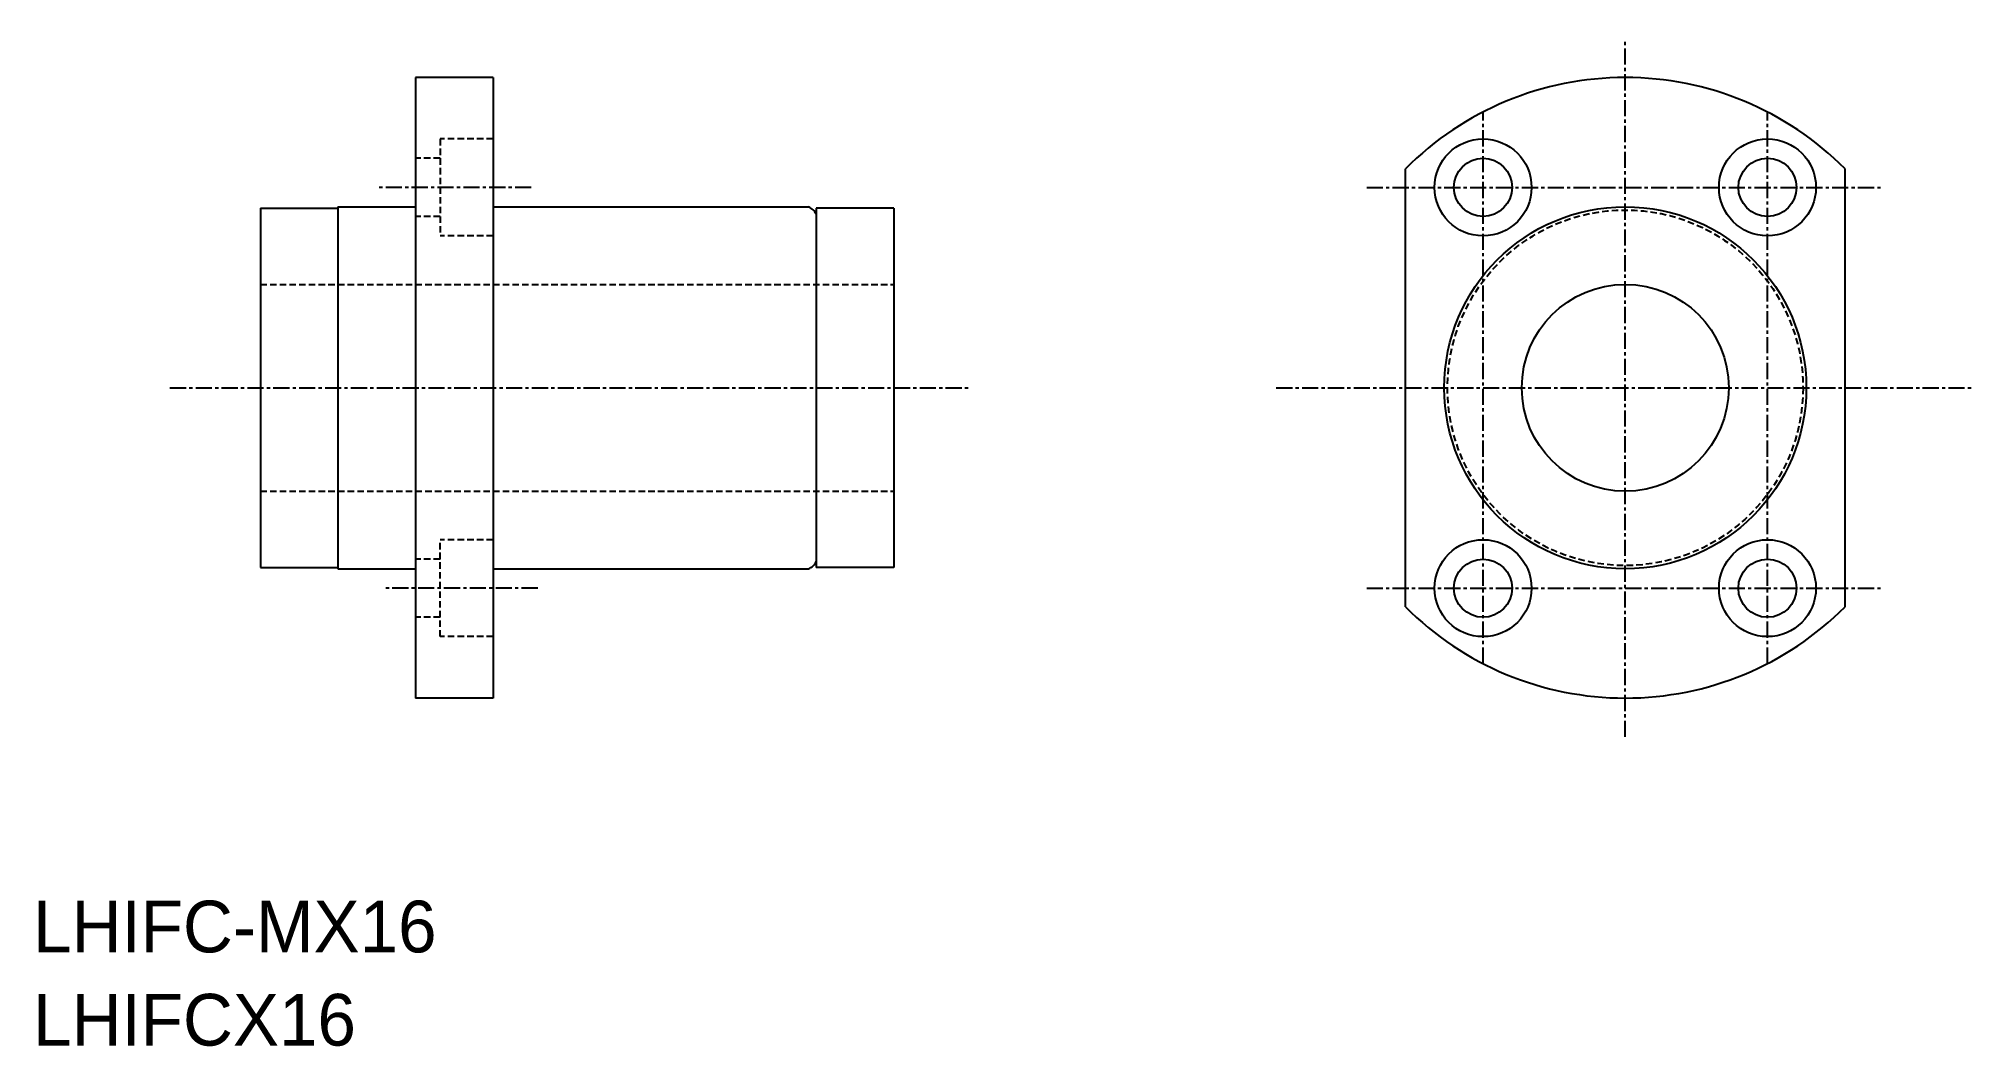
# Model space of a CAD drawing. Extents: x 152 to 302, y 133 to 211.
import ezdxf

# ---------------------------------------------------------------- set-up
doc = ezdxf.new("R2010")
doc.units = 0
doc.linetypes.add('CENTER', pattern=[2, 1.25, -0.25, 0.25, -0.25])
doc.linetypes.add('DASHED', pattern=[0.75, 0.5, -0.25])
doc.layers.get('0').update_dxf_attribs({"linetype": 'CONTINUOUS'})
doc.layers.add('CENTER', color=1, linetype='CENTER')

msp = doc.modelspace()

# ---------------------------------------------------------------- linework, layer by layer
at = {"color": 7, "linetype": 'CONTINUOUS'}
for p, q in [((181.08, 208.27), (181.08, 160.27)), ((187.08, 208.27), (181.08, 208.27)), ((187.08, 208.27), (187.08, 160.27)), ((257.65, 167.33), (257.65, 201.21)), ((291.65, 167.33), (291.65, 201.21)), ((169.08, 198.17), (175.08, 198.17)), ((169.08, 198.17), (169.08, 170.37)), ((175.08, 198.27), (175.08, 170.27)), ((175.08, 198.27), (181.08, 198.27)), ((187.08, 198.27), (211.49, 198.27)), ((212.08, 198.17), (212.08, 170.37)), ((218.08, 198.17), (212.08, 198.17)), ((218.08, 198.17), (218.08, 170.37)), ((169.08, 170.37), (175.08, 170.37)), ((175.08, 170.27), (181.08, 170.27)), ((187.08, 170.27), (211.49, 170.27)), ((218.08, 170.37), (212.08, 170.37)), ((187.08, 160.27), (181.08, 160.27))]:
    msp.add_line(p, q, dxfattribs=at)
at = {"color": 3, "linetype": 'DASHED'}
for p, q in [((182.98, 203.52), (182.98, 196.02)), ((187.08, 203.52), (182.98, 203.52)), ((182.98, 202.02), (181.08, 202.02)), ((182.98, 197.52), (181.08, 197.52)), ((187.08, 196.02), (182.98, 196.02)), ((169.08, 192.27), (218.08, 192.27)), ((169.08, 176.27), (218.08, 176.27)), ((182.98, 165.02), (182.98, 172.52)), ((187.08, 172.52), (182.98, 172.52)), ((182.98, 171.02), (181.08, 171.02)), ((182.98, 166.52), (181.08, 166.52)), ((187.08, 165.02), (182.98, 165.02))]:
    msp.add_line(p, q, dxfattribs=at)
at = {"color": 7, "linetype": 'CONTINUOUS'}
for centre, radius in [((263.65, 199.77), 3.75), ((285.65, 199.77), 3.75), ((263.65, 199.77), 2.25), ((285.65, 199.77), 2.25), ((274.65, 184.27), 14), ((274.65, 184.27), 8), ((263.65, 168.77), 3.75), ((285.65, 168.77), 3.75), ((263.65, 168.77), 2.25), ((285.65, 168.77), 2.25)]:
    msp.add_circle(centre, radius, dxfattribs=at)
at = {"color": 3, "linetype": 'DASHED'}
msp.add_circle((274.65, 184.27), 13.75, dxfattribs=at)
at = {"color": 7, "linetype": 'CONTINUOUS'}
for centre, radius, start, end in [((274.65, 184.27), 24, 44.9005, 135.0995), ((210.93, 197.09), 1.3, 27.7958, 64.6683), ((210.93, 171.44), 1.3, 295.3317, 332.2042), ((274.65, 184.27), 24, 224.9005, 315.0995)]:
    msp.add_arc(centre, radius, start, end, dxfattribs=at)
at = {"layer": 'CENTER', "color": 1, "linetype": 'CENTER'}
for p, q in [((274.65, 157.27), (274.65, 211.27)), ((263.65, 162.94), (263.65, 205.6)), ((285.65, 162.94), (285.65, 205.6)), ((190.03, 199.77), (178.03, 199.77)), ((254.65, 199.77), (294.65, 199.77)), ((162.08, 184.27), (224.08, 184.27)), ((247.65, 184.27), (301.65, 184.27)), ((190.53, 168.77), (178.53, 168.77)), ((254.65, 168.77), (294.65, 168.77))]:
    msp.add_line(p, q, dxfattribs=at)

# ---------------------------------------------------------------- texts
at = {"color": 7, "linetype": 'CONTINUOUS'}
for s, p in [('LHIFC-MX16', (151.5, 140.6)), ('LHIFCX16', (151.5, 133.39))]:
    msp.add_text(s, height=4, dxfattribs=at).set_placement(p)

doc.saveas('drawing.dxf')
